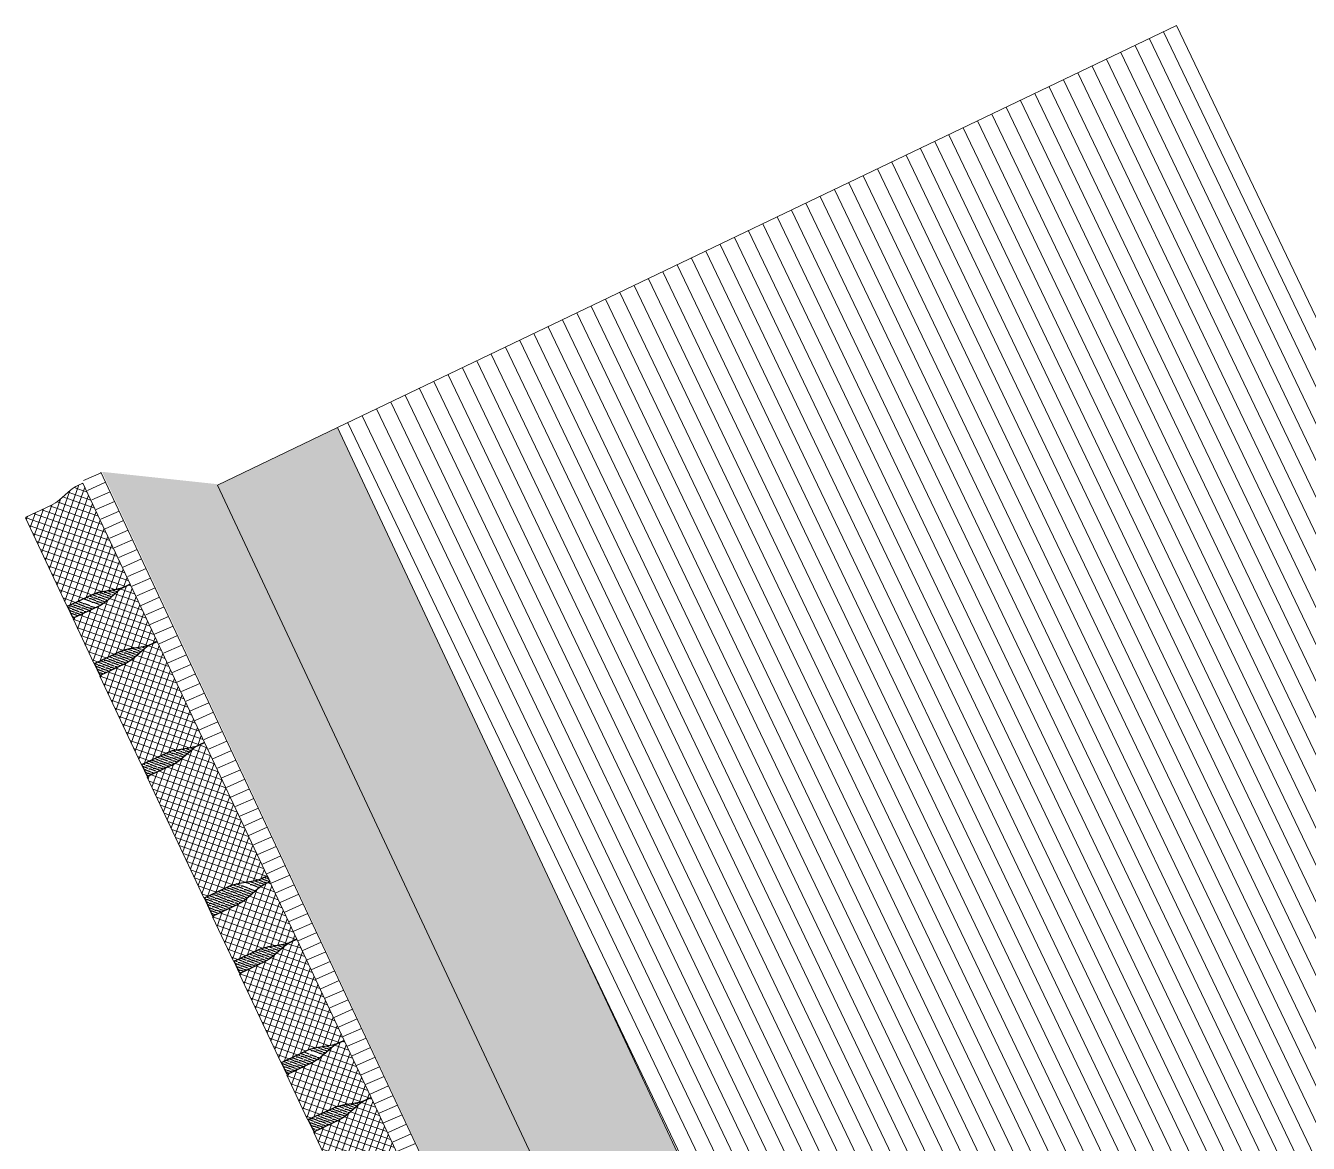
# Model space of a CAD drawing. Header units: metres. Extents: x 678805 to 1359287, y 2747329 to 5497370.
# Drawn here: x 679483.237 to 679485.162, y 2747423.162 to 2747424.839 of the extents above; entities that cross this region are included whole.
import ezdxf

# ---------------------------------------------------------------- set-up
doc = ezdxf.new("R2010")
doc.units = ezdxf.units.M
doc.layers.add('02-L-Waterfeatures 01', color=7, linetype='Continuous', true_color=0x4da6ff)
doc.layers.add('XREF_MON_WATERFEATURE$0$EIT_3 TR sorra', color=7, linetype='Continuous', true_color=0xd8ceb0)
doc.layers.add('XREF_MON_WATERFEATURE$0$-aux', color=50, linetype='Continuous', plot=False)
for name, color, linetype, lineweight, true_color in [('XREF_MON_WATERFEATURE$0$02-L-projecció', 7, 'Continuous', 5, 0x636363), ('XREF_MON_WATERFEATURE$0$3-TR sorra granitica', 7, 'Continuous', 0, 0xf2dac9), ('XREF_MON_WATERFEATURE$0$3-TR tot_u', 7, 'Continuous', 5, 0x787878)]:
    doc.layers.add(name, color=color, linetype=linetype, lineweight=lineweight, true_color=true_color)
for name, color, linetype, lineweight in [('XREF_MON_WATERFEATURE$0$02-L-seccionat', 6, 'Continuous', 5), ('XREF_MON_WATERFEATURE$0$3-TR Formigó', 252, 'Continuous', 0), ('XREF_MON_WATERFEATURE$0$3-TR terra compactada', 45, 'Continuous', 0), ('XREF_MON_WATERFEATURE$0$3-TR Tot-u', 37, 'Continuous', 0)]:
    doc.layers.add(name, color=color, linetype=linetype, lineweight=lineweight)
pattern_1 = [(43.98579928964266, (41.79216133477166, -17.56438812613487), (0.001927275125572215, 0.006603891924043957), [0.008532812500000068, -0.001706562500000014, 0, -0.001706562500000014])]

# ---------------------------------------------------------------- blocks, each defined once
blk = doc.blocks.new('XREF_MON_WATERFEATURE$0$Font')
at = {"layer": 'XREF_MON_WATERFEATURE$0$3-TR Formigó'}
h = blk.add_hatch(dxfattribs=at)
h.set_pattern_fill('ANSI37', color=256, scale=0.002999999999999998, angle=-18.27580023555105, style=0)
h.set_pattern_definition([(45.00024237466998, (-38.02125048777089, 32.34073668438941), (-0.00673522058219375, 0.00673516359928945), []), (135.0002423746699, (-38.02125048777089, 32.34073668438941), (-0.00673516359928945, -0.00673522058219375), [])])
edge = h.paths.add_edge_path()
edge.add_line((5.206693729385734, 1.179651611018926), (5.206757599487901, 1.187847141176462))
edge.add_arc((5.158341505099088, 1.188224452314898), 0.04841756406681364, 359.5534977660189, 375.5525168924078)
edge.add_line((5.204986265394837, 1.20120624313131), (5.199201427865773, 1.221991689410061))
edge.add_arc((5.254253678023815, 1.237313379300758), 0.05714459188196994, 179.5534922650943, 195.5525113913768, ccw=False)
edge.add_line((5.197110821027309, 1.237758704461157), (5.197431304957718, 1.278882728423923))
edge.add_line((5.19743130588904, 1.278882727725431), (5.196634124498814, 1.278888941043988))
edge.add_line((5.196634123567492, 1.278888941276819), (5.196640702430159, 1.279732992406934))
edge.add_line((5.19664070289582, 1.279732992406934), (5.123345133848488, 1.280304192565382))
edge.add_line((5.123345133382827, 1.280304192565382), (5.123338554985821, 1.279460141435266))
edge.add_line((5.123338555917144, 1.279460141435266), (5.122541374992579, 1.279466358479112))
edge.add_line((5.122541374526918, 1.279466358479112), (5.122220890130848, 1.238342329859734))
edge.add_arc((5.065078039653599, 1.238787648733705), 0.05714458598165183, 343.554479168822, 359.5534982951045, ccw=False)
edge.add_line((5.119884802494198, 1.222609814722091), (5.113776720594615, 1.201917045284063))
edge.add_arc((5.160213478840888, 1.188209861749783), 0.04841755144490697, 163.5544750853557, 179.5534942117447)
edge.add_line((5.11179739702493, 1.188587175682187), (5.111733528785408, 1.180391646455973))
edge.add_line((5.11173352971673, 1.180391646921635), (5.206693730317056, 1.179651611018926))
h = blk.add_hatch(dxfattribs=at)
h.set_pattern_fill('ANSI37', color=256, scale=0.002999999999999998, angle=-18.27580023555105, style=0)
h.set_pattern_definition([(45.00024237466998, (-37.92629028810188, 32.3399966484867), (-0.00673522058219375, 0.00673516359928945), []), (135.0002423746699, (-37.92629028810188, 32.3399966484867), (-0.00673516359928945, -0.00673522058219375), [])])
edge = h.paths.add_edge_path()
edge.add_line((5.301653929054737, 1.178911575581878), (5.301717799622566, 1.187107105273753))
edge.add_arc((5.253301704768091, 1.187484418042004), 0.04841756550544397, 359.5534955431154, 375.5525146695044)
edge.add_line((5.299946465995163, 1.200466207694262), (5.294161628000438, 1.221251653041691))
edge.add_arc((5.349213875830173, 1.236573344096541), 0.05714459044333947, 179.5534941485196, 195.552513274802, ccw=False)
edge.add_line((5.292071021161973, 1.237018667161465), (5.292391505092382, 1.278142692521214))
edge.add_line((5.292391505092382, 1.278142692521214), (5.291594324167818, 1.278148905839771))
edge.add_line((5.291594324167818, 1.278148905839771), (5.291600902564824, 1.278992956504226))
edge.add_line((5.291600902099162, 1.278992956504226), (5.218305333517492, 1.279564158059657))
edge.add_line((5.218305333983153, 1.279564157826826), (5.218298755586147, 1.27872010669671))
edge.add_line((5.218298756051809, 1.278720106929541), (5.217501574661583, 1.278726322576404))
edge.add_line((5.217501574195921, 1.278726322576404), (5.217181090265512, 1.237602293491364))
edge.add_arc((5.160038243979216, 1.238047612830997), 0.05714458101690897, 343.5544784296677, 359.5534975559501, ccw=False)
edge.add_line((5.214845003094524, 1.221869779750705), (5.208736921194941, 1.201177009847015))
edge.add_arc((5.255173678509891, 1.187469827011228), 0.04841755144490697, 163.5544750853557, 179.5534942117447)
edge.add_line((5.206757597159594, 1.187847140710801), (5.206693729385734, 1.179651611018926))
edge.add_line((5.206693729385734, 1.179651611018926), (5.301653929054737, 1.178911575581878))
h = blk.add_hatch(dxfattribs=at)
h.set_pattern_fill('ANSI37', color=256, scale=0.002999999999999998, angle=-18.27580023555105, style=0)
h.set_pattern_definition([(45.00024237466998, (-37.66384403733537, 32.33794780587777), (-0.00673522058219375, 0.00673516359928945), []), (135.0002423746699, (-37.66384403733537, 32.33794780587777), (-0.00673516359928945, -0.00673522058219375), [])])
edge = h.paths.add_edge_path()
edge.add_line((5.469140006229281, 1.177606334444135), (5.469203873537481, 1.185801864601672))
edge.add_arc((5.42078778333962, 1.186179185286164), 0.0484175610887957, 359.5534862502578, 375.5525053766469)
edge.add_line((5.467432542704046, 1.199160966090858), (5.461647704476491, 1.219946412369609))
edge.add_arc((5.516699949279428, 1.235268102027476), 0.05714458701629668, 179.5534937580424, 195.5525128843249, ccw=False)
edge.add_line((5.459557096939534, 1.23571342555806), (5.459877580869943, 1.276837451383471))
edge.add_line((5.459877581801265, 1.276837451383471), (5.45908040041104, 1.276843665633351))
edge.add_line((5.459080399945378, 1.276843665633351), (5.459086977876723, 1.277687715366483))
edge.add_line((5.459086977876723, 1.277687715366483), (5.31326553504914, 1.278824121225625))
edge.add_line((5.313265534583479, 1.278824120992795), (5.313258958049119, 1.277980067534372))
edge.add_line((5.31325895851478, 1.277980067767203), (5.312461777124554, 1.277986285742372))
edge.add_line((5.312461776658893, 1.277986285742372), (5.3121412913315, 1.236862257588655))
edge.add_arc((5.254998439457268, 1.237307576462626), 0.05714458763656582, 343.5544794152067, 359.55349854148926, ccw=False)
edge.add_line((5.309805205091834, 1.221129741985351), (5.303697124123573, 1.200436973944306))
edge.add_arc((5.350133880507201, 1.186729789245874), 0.04841755169064169, 163.5544731269833, 179.5534922533723)
edge.add_line((5.301717799156904, 1.187107104808092), (5.301653929520398, 1.178911575116217))
edge.add_line((5.301653929520398, 1.178911575116217), (5.469140006229281, 1.177606334444135))
h = blk.add_hatch(dxfattribs=at)
h.set_pattern_fill('ANSI37', color=256, scale=0.002999999999999998, angle=-18.27580023555105, style=0)
h.set_pattern_definition([(45.00024237466998, (-37.66384406480938, 32.33794423914514), (-0.00673522058219375, 0.00673516359928945), []), (135.0002423746699, (-37.66384406480938, 32.33794423914514), (-0.00673516359928945, -0.00673522058219375), [])])
edge = h.paths.add_edge_path()
edge.add_line((5.564100152347237, 1.176859165076166), (5.564164022915065, 1.185054695699364))
edge.add_arc((5.515747928060591, 1.185432007070631), 0.04841756572535647, 359.5534975057815, 375.5525166321705)
edge.add_line((5.562392688822001, 1.198413798119873), (5.556607850827277, 1.21919924300164))
edge.add_arc((5.611660103313625, 1.234520930796862), 0.05714459332060126, 179.5534903816688, 195.5525095079512, ccw=False)
edge.add_line((5.554517244454473, 1.234966258052737), (5.554837728384882, 1.276090282015502))
edge.add_line((5.554837728384882, 1.276090282015502), (5.554040546528995, 1.27609649579972))
edge.add_line((5.554040546994656, 1.27609649579972), (5.554047125857323, 1.276940546464175))
edge.add_line((5.554047125857323, 1.276940546231344), (5.480751557275653, 1.277511747786775))
edge.add_line((5.48075155634433, 1.277511747786775), (5.480744977947325, 1.276667696656659))
edge.add_line((5.480744978412986, 1.27666769688949), (5.479947796557099, 1.276673912070692))
edge.add_line((5.479947796557099, 1.276673912070692), (5.47962731262669, 1.235549883916974))
edge.add_arc((5.42248446168378, 1.235995202790946), 0.05714458598165183, 343.554479168822, 359.5534982951045, ccw=False)
edge.add_line((5.477291225921363, 1.219817368779331), (5.471183144021779, 1.199124600272626))
edge.add_arc((5.517619902733713, 1.185417416971177), 0.04841755309982181, 163.5544753761505, 179.5534945025393)
edge.add_line((5.469203820452094, 1.185794730437919), (5.469139953143895, 1.177599200280383))
edge.add_line((5.469139953143895, 1.177599200513214), (5.564100152812898, 1.176859165076166))
h = blk.add_hatch(dxfattribs=at)
h.set_pattern_fill('ANSI37', color=256, scale=0.002999999999999998, angle=-18.27580023555105, style=0)
h.set_pattern_definition([(45.00024237466998, (-37.75880429474637, 32.33868070691824), (-0.00673522058219375, 0.00673516359928945), []), (135.0002423746699, (-37.75880429474637, 32.33868070691824), (-0.00673516359928945, -0.00673522058219375), [])])
edge = h.paths.add_edge_path()
edge.add_line((5.79532989859581, 1.175060657784343), (5.795393767999485, 1.183256187010556))
edge.add_arc((5.746977678034455, 1.183633501175791), 0.04841756030990212, 359.5534943611607, 375.5525134875497)
edge.add_line((5.793622435070574, 1.196615288499743), (5.787837598007172, 1.217400735709816))
edge.add_arc((5.842889849096537, 1.232722427230328), 0.05714459376042601, 179.5534937075311, 195.5525128338134, ccw=False)
edge.add_line((5.785746990703046, 1.233167750760913), (5.786067475099117, 1.274291775655001))
edge.add_line((5.786067475099117, 1.274291775655001), (5.785270292777568, 1.274297988042235))
edge.add_line((5.785270293243229, 1.274297988042235), (5.785276871174574, 1.275142037775367))
edge.add_line((5.785276870708913, 1.275142037775367), (5.585711481980979, 1.276697276160121))
edge.add_line((5.585711481515318, 1.276697276160121), (5.585704902652651, 1.275853225495666))
edge.add_line((5.585704903118312, 1.275853225495666), (5.58490772312507, 1.275859441608191))
edge.add_line((5.584907722659409, 1.275859441608191), (5.584587238263339, 1.234735414385796))
edge.add_arc((5.527444377541542, 1.235180733725429), 0.05714459615687217, 343.5544789878376, 359.5534981141201, ccw=False)
edge.add_line((5.58225115109235, 1.219002896454185), (5.576143069192767, 1.198310129810125))
edge.add_arc((5.622579832095653, 1.18460294790566), 0.04841755616391515, 163.5544779161116, 179.5534970425007)
edge.add_line((5.574163746088743, 1.184980259276927), (5.574099877849221, 1.176784730050713))
edge.add_line((5.574099878314883, 1.176784730050713), (5.795329899294302, 1.175060658250004))
h = blk.add_hatch(dxfattribs=at)
h.set_pattern_fill('ANSI37', color=256, scale=0.002999999999999998, angle=-18.27580023555105, style=0)
h.set_pattern_definition([(45.00024237466998, (-37.17016806872562, 32.33409688947722), (-0.00673522058219375, 0.00673516359928945), []), (135.0002423746699, (-37.17016806872562, 32.33409688947722), (-0.00673516359928945, -0.00673522058219375), [])])
edge = h.paths.add_edge_path()
edge.add_line((5.962815975304693, 1.173755417112261), (5.962879842612892, 1.181950946338475))
edge.add_arc((5.914463751018047, 1.182328269816935), 0.04841756241747123, 359.5534830460212, 375.5525021724101)
edge.add_line((5.961108512245119, 1.195310048293322), (5.955323674017563, 1.216095495037735))
edge.add_arc((6.010375921614468, 1.231417186092585), 0.05714459044333947, 179.5534941485196, 195.552513274802, ccw=False)
edge.add_line((5.953233066946268, 1.231862509157509), (5.953553550411016, 1.27298653498292))
edge.add_line((5.953553549945354, 1.27298653498292), (5.95275636902079, 1.272992748767138))
edge.add_line((5.95275636902079, 1.272992748767138), (5.952762946952134, 1.273836798034608))
edge.add_line((5.952762947417796, 1.273836798034608), (5.806941504124552, 1.274973203893751))
edge.add_line((5.806941504124552, 1.274973203893751), (5.806934928055853, 1.274129151366651))
edge.add_line((5.806934927590191, 1.274129151366651), (5.806137745734304, 1.274135368876159))
edge.add_line((5.806137745734304, 1.274135368876159), (5.805817261803895, 1.233011339791119))
edge.add_arc((5.74867440899834, 1.23345666192472), 0.05714458812803511, 343.55447609662104, 359.5534952229035, ccw=False)
edge.add_line((5.803481174632907, 1.217278824187815), (5.797373093664646, 1.196586056612432))
edge.add_arc((5.843809849582613, 1.182878870051354), 0.04841755193637653, 163.5544711686106, 179.5534902949996)
edge.add_line((5.795393768232316, 1.183256187476218), (5.795329898828641, 1.175060658250004))
edge.add_line((5.79532989859581, 1.175060657784343), (5.962815975071862, 1.1737554166466))
h = blk.add_hatch(dxfattribs=at)
h.set_pattern_fill('ANSI37', color=256, scale=0.002999999999999998, angle=-18.27580023555105, style=0)
h.set_pattern_definition([(45.00024237466998, (-37.17016809433699, 32.3340933220461), (-0.00673522058219375, 0.00673516359928945), []), (135.0002423746699, (-37.17016809433699, 32.3340933220461), (-0.00673516359928945, -0.00673522058219375), [])])
edge = h.paths.add_edge_path()
edge.add_line((6.057776120956987, 1.173008247744292), (6.057839991990477, 1.181203777901828))
edge.add_arc((6.009423896670341, 1.181581089040264), 0.04841756572535647, 359.5534975057815, 375.5525166321705)
edge.add_line((6.056068657897413, 1.194562880322337), (6.05028382036835, 1.215348325669765))
edge.add_arc((6.10533607006073, 1.230670016724616), 0.05714459210188232, 179.5534939280253, 195.5525130543078, ccw=False)
edge.add_line((6.048193212598562, 1.231115340255201), (6.048513696994632, 1.272239365149289))
edge.add_line((6.048513697460294, 1.272239365149289), (6.047716516535729, 1.272245578467846))
edge.add_line((6.04771651700139, 1.272245578467846), (6.047723095398396, 1.273089629132301))
edge.add_line((6.047723094932735, 1.273089629132301), (5.974427526351064, 1.273660829756409))
edge.add_line((5.974427526351064, 1.273660829756409), (5.97442094841972, 1.272816779557616))
edge.add_line((5.97442094841972, 1.272816779557616), (5.973623766098171, 1.272822996135801))
edge.add_line((5.97362376563251, 1.272822996135801), (5.973303282167763, 1.2316989665851))
edge.add_arc((5.916160431224853, 1.232144287321717), 0.05714458622738645, 343.554477509529, 359.5534966358115, ccw=False)
edge.add_line((5.970967195928097, 1.215966451447457), (5.964859114494175, 1.195273682940751))
edge.add_arc((6.011295872740448, 1.181566499639302), 0.04841755309982181, 163.5544753761505, 179.5534945025393)
edge.add_line((5.962879789993167, 1.181943813338876), (5.962815921753645, 1.173748283647001))
edge.add_line((5.962815921753645, 1.173748283879831), (6.057776120956987, 1.173008247977123))
h = blk.add_hatch(dxfattribs=at)
h.set_pattern_fill('ANSI37', color=256, scale=0.002999999999999998, angle=-18.27580023555105, style=0)
h.set_pattern_definition([(45.00024237466998, (-36.90772184589878, 32.33204447990283), (-0.00673522058219375, 0.00673516359928945), []), (135.0002423746699, (-36.90772184589878, 32.33204447990283), (-0.00673516359928945, -0.00673522058219375), [])])
edge = h.paths.add_edge_path()
edge.add_line((6.225262198131531, 1.17170300707221), (6.225326066371053, 1.179898537229747))
edge.add_arc((6.17690997524187, 1.180275856517255), 0.04841756130870793, 359.5534882129242, 375.5525073393133)
edge.add_line((6.223554734140635, 1.193257638718933), (6.217769896611571, 1.214043084997684))
edge.add_arc((6.272822143975645, 1.229364775586873), 0.05714458878479663, 179.5534943690139, 195.5525134952962, ccw=False)
edge.add_line((6.215679289773107, 1.229810098651797), (6.215999773237854, 1.270934124477208))
edge.add_line((6.215999772772193, 1.270934124477208), (6.215202591381967, 1.270940338261425))
edge.add_line((6.215202591381967, 1.270940338261425), (6.215209169313312, 1.271784388460219))
edge.add_line((6.215209169778973, 1.271784388460219), (6.069387726485729, 1.272920794319361))
edge.add_line((6.069387726951391, 1.272920794319361), (6.06938115041703, 1.272076740395278))
edge.add_line((6.069381149951369, 1.272076740395278), (6.068583968561143, 1.272082958370447))
edge.add_line((6.068583969026804, 1.272082958370447), (6.068263484630734, 1.230958929285407))
edge.add_arc((6.011120634619147, 1.231404250022024), 0.05714458457247247, 343.5544772631443, 359.55349638942664, ccw=False)
edge.add_line((6.065927396994084, 1.215226414613426), (6.059819316025823, 1.194533647038043))
edge.add_arc((6.106256072875112, 1.180826460244134), 0.04841755193637653, 163.5544711686106, 179.5534902949996)
edge.add_line((6.057839991059154, 1.181203777901828), (6.057776121422648, 1.173008248209953))
edge.add_line((6.05777612188831, 1.173008247977123), (6.225262198597193, 1.17170300683938))
at = {"layer": 'XREF_MON_WATERFEATURE$0$3-TR sorra granitica'}
h = blk.add_hatch(dxfattribs=at)
h.set_pattern_fill('LINE', color=256, scale=0.004999999999999999, angle=69.79554310522073, style=0)
h.set_pattern_definition([(88.07158571544174, (23.4716651965864, 250.1307054138742), (-0.01586600920376316, 0.0005342068383152928), [])])
h.paths.add_polyline_path([(2.601827840320766, 1.168583462946117), (6.228119605686516, 1.140348761575297), (6.228353182319552, 1.170347852166742), (2.601788648404181, 1.199952063150704)])
at = {"layer": 'XREF_MON_WATERFEATURE$0$3-TR terra compactada'}
h = blk.add_hatch(dxfattribs=at)
h.set_pattern_fill('LINE', color=256, scale=0.0075, style=0)
h.set_pattern_definition([(1.590277340731758e-14, (-1.593222049996257, -1.450000001117587), (0, 0.0238125), [])])
edge = h.paths.add_edge_path()
edge.add_line((-1.508667595218867, 0.9890606738626957), (-1.508667595192252, -0.6048951202948476))
edge.add_line((-1.508667595218867, -0.6048951202537864), (6.136539501577078, -0.6048951200357733))
edge.add_line((6.136539502069354, -0.6048951200209558), (6.135368614665779, 0.7910603175694269))
edge.add_line((6.135368613991886, 0.7910603177733719), (3.626572259866925, 0.8105940809709242))
edge.add_line((3.626572260633111, 0.8105940809473395), (3.548124667638425, 1.011210944756913))
edge.add_line((3.548124666791409, 1.011210944736376), (2.60166369870992, 1.018580193498171))
edge.add_line((2.601663698907942, 1.01858019316569), (2.601663700051208, 0.1099791904142415))
edge.add_line((2.601663700770587, 0.1099791903980076), (2.601663700770587, -0.3400208096019923))
edge.add_line((2.601663699839264, -0.3400208093225956), (0.9815726160337759, -0.3400210808148136))
edge.add_line((0.9815726173110306, -0.3400210812687874), (0.9815726173110306, 0.00997891873121265))
edge.add_line((0.9815726173110306, 0.009978918824344873), (1.145767424071051, 0.00997891916307908))
edge.add_line((1.145767423324287, 0.00997891929000616), (0.8764049971942496, 0.9722189113882429))
edge.add_line((0.8764049969613552, 0.9722189116291702), (-1.508667595224254, 0.9890606740160933))
at = {"layer": 'XREF_MON_WATERFEATURE$0$3-TR Tot-u'}
h = blk.add_hatch(dxfattribs=at)
h.set_pattern_fill('EARTH', color=256, scale=0.005, angle=-84.07414778341365)
h.set_pattern_definition([(275.9258522165863, (0, 0), (0.0348582512672567, -0.02830242601949161), [0.03175, -0.03175]), (275.9258522165863, (0.01184262707829475, 0.001229217275977135), (0.0348582512672567, -0.02830242601949161), [0.03175, -0.03175]), (275.9258522165863, (0.02368525415658951, 0.002458434551954269), (0.0348582512672567, -0.02830242601949161), [0.03175, -0.03175]), (5.925852216586342, (0.02804253622889519, -0.001079368870705366), (0.02830242601949161, 0.0348582512672567), [0.03174999999999997, -0.03174999999999997]), (5.925852216586342, (0.02927175257354975, -0.01292199594900012), (0.02830242601949161, 0.0348582512672567), [0.03174999999999997, -0.03174999999999997]), (5.925852216586342, (0.03050096984952688, -0.02476462279446423), (0.02830242601949161, 0.0348582512672567), [0.03174999999999997, -0.03174999999999997])])
h.paths.add_polyline_path([(3.548124666791409, 1.011210944736376), (3.626572260633111, 0.8105940809473395), (6.135368613991886, 0.7910603177733719), (6.135200853925198, 0.9910676861181855)])
at = {"layer": 'XREF_MON_WATERFEATURE$0$3-TR tot_u'}
h = blk.add_hatch(dxfattribs=at)
h.set_pattern_fill('AR-CONC', color=256, scale=0.0002499999999999999, angle=90.27678088148771)
h.set_pattern_definition([(158.5528234917086, (-30.62535696197301, 32.28330815955997), (-0.01071414020342541, 0.04444703537654501), [0.004762499999999991, -0.05238749999999992]), (103.5528234917086, (-30.62535696197301, 32.28330815955997), (-0.0424785118228859, -0.02355052202106896), [0.003809999999999995, -0.04191014604249993]), (209.0042681917086, (-30.62624980416149, 32.28701206762344), (-0.05319265014227479, 0.02089651386104), [0.004047502199999997, -0.04452256114999997]), (154.7370234917087, (-30.63739695167169, 32.27926728874445), (-0.0115985479611795, 0.0675920588494293), [0.007143749999999995, -0.07858124999999994]), (205.1883811017086, (-30.63836350291967, 32.28489995282143), (-0.07752613342466964, 0.03658516449474113), [0.006071255784999991, -0.06678390203999987]), (99.73697466170866, (-30.63739695167169, 32.27926728874445), (-0.07752613342285257, 0.03658516449890413), [0.005714991767499994, -0.06286493297999991]), (129.5528234917087, (-30.63640739023685, 32.28629750106484), (0.01217751511727385, 0.04406843003305411), [0.004762499999999994, -0.05238749999999993]), (74.55282349170876, (-30.63640739023685, 32.28629750106484), (-0.04856998646426808, -3.622266292562654e-06), [0.003809999999999997, -0.04190999999999996]), (180.0042684917086, (-30.63539259741083, 32.28996987035498), (-0.03639247154542002, 0.04406480761101686), [0.004047502199999996, -0.04452248439999996]), (146.0528234917087, (-30.62535696197301, 32.28330815955997), (-0.02028587552937648, -0.005993882991153911), [0, -0.04140199999999996, 0, -0.04254499999999996, 0, -0.04206874999999996]), (116.0528234917087, (-30.62535696197301, 32.28330815955997), (-0.02905871588295597, 0.007867938773188424), [0, -0.02425699999999999, 0, -0.04044949999999999, 0, -0.01603375]), (76.05282349170872, (-30.62085139099509, 32.2698835702613), (-0.009427757665199567, 0.03259170348027654), [0, -0.01587499999999997, 0, -0.04952999999999994, 0, -0.06572249999999988]), (66.05282349170874, (-30.61883095558733, 32.26386357517913), (-0.01780916575078069, 0.03308521069577341), [0, -0.02063749999999997, 0, -0.03289299999999995, 0, -0.04667249999999994])])
h.paths.add_polyline_path([(3.548124666791409, 1.011210944736376), (6.13707786379382, 0.9910530718043447), (6.228106058202684, 1.138608646113425), (3.48928897222504, 1.161673592403531)])
at = {"layer": 'XREF_MON_WATERFEATURE$0$EIT_3 TR sorra'}
h = blk.add_hatch(dxfattribs=at)
h.set_pattern_fill('ANSI36', color=256, scale=0.001075000000000009, angle=-1.014200710357327, style=0, double=1)
h.set_pattern_definition(pattern_1)
edge = h.paths.add_edge_path()
edge.add_line((5.206693730317056, 1.17965161241591), (5.206757596693933, 1.187847142107785))
edge.add_arc((5.158341514877975, 1.188224454876035), 0.0484175520180193, 359.5534956624859, 375.5525147885978)
edge.add_line((5.204986263532192, 1.201206240803003), (5.199201427865773, 1.22199169266969))
edge.add_arc((5.254253678955138, 1.23731338372454), 0.05714459376065316, 179.5534937075631, 195.5525128337815, ccw=False)
edge.add_line((5.197110820561647, 1.237758707720786), (5.197431332431734, 1.278886227868497))
edge.add_line((5.197431332431734, 1.278886227868497), (5.217501602135599, 1.278729818295687))
edge.add_line((5.217501602135599, 1.278729818295687), (5.217181088868529, 1.237602294888347))
edge.add_arc((5.160038239788264, 1.238047615624964), 0.0571445845723711, 343.5544772631301, 359.553496389441, ccw=False)
edge.add_line((5.214845002163202, 1.221869780216366), (5.208736921194941, 1.201177012175322))
edge.add_arc((5.255173675715923, 1.18746982421726), 0.0484175505277265, 163.5544689195313, 179.5534880457443)
edge.add_line((5.206757595296949, 1.187847143504769), (5.206693729385734, 1.179651610553265))
h = blk.add_hatch(dxfattribs=at)
h.set_pattern_fill('ANSI36', color=256, scale=0.001075000000000009, angle=-1.014200710357327, style=0, double=1)
h.set_pattern_definition(pattern_1)
edge = h.paths.add_edge_path()
edge.add_line((5.301653930451721, 1.178911576978862), (5.301717797294259, 1.187107106670737))
edge.add_arc((5.253301706165075, 1.187484420835972), 0.04841756196927807, 359.5534941010619, 375.552513227174)
edge.add_line((5.299946464132518, 1.200466208159924), (5.294161628000438, 1.221251659095287))
edge.add_arc((5.349213873036206, 1.236573346424848), 0.05714458668665526, 179.5534912636775, 195.552510389896, ccw=False)
edge.add_line((5.292071021627635, 1.237018672283739), (5.29239153303206, 1.278146192897111))
edge.add_line((5.29239153303206, 1.278146192897111), (5.312461803201586, 1.27798978285864))
edge.add_line((5.312461803667247, 1.27798978285864), (5.312141289934516, 1.236862260382622))
edge.add_arc((5.2549984366633, 1.237307580653578), 0.05714458788219996, 343.55447775589977, 359.5534968822106, ccw=False)
edge.add_line((5.309805202297866, 1.221129744779319), (5.303697121329606, 1.200436978600919))
edge.add_arc((5.350133878178895, 1.186729792039841), 0.04841755193690642, 163.5544711686989, 179.5534902949117)
edge.add_line((5.301717795897275, 1.187107109464705), (5.301653929054737, 1.178911576513201))
h = blk.add_hatch(dxfattribs=at)
h.set_pattern_fill('ANSI36', color=256, scale=0.001075000000000009, angle=-1.014200710357327, style=0, double=1)
h.set_pattern_definition(pattern_1)
edge = h.paths.add_edge_path()
edge.add_line((5.469139979220927, 1.177602767944336), (5.46920384792611, 1.185798297636211))
edge.add_arc((5.420787760987878, 1.186175612732768), 0.04841755677373626, 359.5534929191074, 375.5525120452193)
edge.add_line((5.467432515695691, 1.199157397728413), (5.461647679563612, 1.219942848663777))
edge.add_arc((5.516699931584299, 1.235264542046934), 0.05714459563910843, 179.5534951499999, 195.5525142762183, ccw=False)
edge.add_line((5.459557071328163, 1.235709864180535), (5.459877583663911, 1.276837383862585))
edge.add_line((5.459877583663911, 1.276837383862585), (5.479947853367776, 1.276680971030146))
edge.add_line((5.479947853367776, 1.276680971030146), (5.479627340566367, 1.235553451348096))
edge.add_arc((5.422484479378909, 1.235998775344342), 0.05714459689397571, 343.55447400994603, 359.55349313625675, ccw=False)
edge.add_line((5.477291252464056, 1.219820933416486), (5.471183172427118, 1.199128167238086))
edge.add_arc((5.517619924154133, 1.185420979745686), 0.04841754721789859, 163.5544683379419, 179.5534874641546)
edge.add_line((5.469203846529126, 1.185798299498856), (5.469139979220927, 1.177602768409997))
h = blk.add_hatch(dxfattribs=at)
h.set_pattern_fill('ANSI36', color=256, scale=0.001075000000000009, angle=-1.014200710357327, style=0, double=1)
h.set_pattern_definition(pattern_1)
edge = h.paths.add_edge_path()
edge.add_line((5.574099849443883, 1.176781236659735), (5.564100156072527, 1.176859165076166))
edge.add_line((5.564100155606866, 1.176859165076166), (5.564164022449404, 1.185054695233703))
edge.add_arc((5.515747939702123, 1.185432009864599), 0.04841755345664969, 359.5534934395819, 375.5525125656939)
edge.add_line((5.562392689753324, 1.198413794394583), (5.556607852689922, 1.219199244398624))
edge.add_arc((5.611660100519657, 1.234520935453475), 0.05714459044356662, 179.5534941485516, 195.5525132747701, ccw=False)
edge.add_line((5.554517245851457, 1.234966258518398), (5.554837757721543, 1.276093780528754))
edge.add_line((5.554837758187205, 1.276093780528754), (5.584907724522054, 1.275859442073852))
edge.add_line((5.584907723590732, 1.275859442073852), (5.584587209858, 1.234731918666512))
edge.add_arc((5.527444359846413, 1.235177237540483), 0.05714458598155136, 343.55447916880786, 359.5534982951186, ccw=False)
edge.add_line((5.582251123152673, 1.218999403528869), (5.576143042650074, 1.198306636419147))
edge.add_arc((5.622579796239734, 1.184599451953545), 0.04841754838134283, 163.5544725454819, 179.5534916716948)
edge.add_line((5.574163718149066, 1.184976768214256), (5.574099848978221, 1.176781236659735))
edge.add_line((5.574099849443883, 1.176781236659735), (5.564100156072527, 1.176859165076166))
h = blk.add_hatch(dxfattribs=at)
h.set_pattern_fill('ANSI36', color=256, scale=0.001075000000000009, angle=-1.014200710357327, style=0, double=1)
h.set_pattern_definition(pattern_1)
edge = h.paths.add_edge_path()
edge.add_line((5.795329899527133, 1.175060658250004), (5.795393766369671, 1.18325618840754))
edge.add_arc((5.746977676171809, 1.183633502339944), 0.04841756031073524, 359.5534943612992, 375.5525134874111)
edge.add_line((5.793622433207929, 1.196615289198235), (5.787837598007172, 1.217400739667937))
edge.add_arc((5.842889843508601, 1.232722432352602), 0.05714458900493621, 179.553496031977, 195.5525151581954, ccw=False)
edge.add_line((5.785746989771724, 1.233167753554881), (5.78606750164181, 1.274295275099576))
edge.add_line((5.786067502573133, 1.274295275099576), (5.806137772276998, 1.274138865061104))
edge.add_line((5.806137771811336, 1.274138865061104), (5.805817258544266, 1.233011341188103))
edge.add_arc((5.74867440899834, 1.23345666192472), 0.0571445845723711, 343.5544772631301, 359.553496389441, ccw=False)
edge.add_line((5.803481171373278, 1.217278826516122), (5.797373090870678, 1.196586059872061))
edge.add_arc((5.843809843994677, 1.182878871913999), 0.04841754887281254, 163.5544686287365, 179.5534877549495)
edge.add_line((5.795393765438348, 1.183256191667169), (5.79532989859581, 1.175060657784343))
h = blk.add_hatch(dxfattribs=at)
h.set_pattern_fill('ANSI36', color=256, scale=0.001075000000000009, angle=-1.014200710357327, style=0, double=1)
h.set_pattern_definition(pattern_1)
edge = h.paths.add_edge_path()
edge.add_line((5.962815948762, 1.173751850612462), (5.962879817467183, 1.181947381235659))
edge.add_arc((5.914463735651225, 1.18232469400391), 0.0484175520180193, 359.5534956624859, 375.5525147885978)
edge.add_line((5.961108484771103, 1.195306479930878), (5.955323649104685, 1.216091931797564))
edge.add_arc((6.010375897865742, 1.231413624947891), 0.05714459232202188, 179.5534955909884, 195.552514717207, ccw=False)
edge.add_line((5.953233041334897, 1.231858946382999), (5.953553553670645, 1.272986466996372))
edge.add_line((5.953553552739322, 1.272986466996372), (5.973623821977526, 1.272830054163933))
edge.add_line((5.973623822908849, 1.272830053698272), (5.973303310573101, 1.231702534016222))
edge.add_arc((5.91616044845432, 1.232147858478129), 0.05714459689397571, 343.55447400994603, 359.55349313625675, ccw=False)
edge.add_line((5.970967222005129, 1.215970016550273), (5.964859141968191, 1.195277249440551))
edge.add_arc((6.011295890435576, 1.181570061016828), 0.04841754415380475, 163.5544657979793, 179.5534849241922)
edge.add_line((5.962879815604538, 1.181947382632643), (5.962815948296338, 1.173751850612462))
h = blk.add_hatch(dxfattribs=at)
h.set_pattern_fill('ANSI36', color=256, scale=0.001075000000000009, angle=-1.014200710357327, style=0, double=1)
h.set_pattern_definition(pattern_1)
edge = h.paths.add_edge_path()
edge.add_line((6.057776095345616, 1.173004681710154), (6.0578399640508, 1.18120021186769))
edge.add_arc((6.009423880837858, 1.181577525101602), 0.04841755367656213, 359.5534954022485, 375.5525145283606)
edge.add_line((6.056068629957736, 1.194559311494231), (6.050283794291317, 1.215344762429595))
edge.add_arc((6.105336045380682, 1.230666457209736), 0.05714459420047806, 179.5534970334252, 195.5525161596435, ccw=False)
edge.add_line((6.04819318652153, 1.231111777480692), (6.048513699322939, 1.272239298094064))
edge.add_line((6.0485136997886, 1.272239298094064), (6.068583969492465, 1.272082886192948))
edge.add_line((6.068583969026804, 1.272082886192948), (6.068263455759734, 1.230955365113914))
edge.add_arc((6.01112059596926, 1.231400687713176), 0.05714459499332612, 343.5544754228535, 359.5534945491644, ccw=False)
edge.add_line((6.065927367657423, 1.215222847415134), (6.059819287154824, 1.194530080771074))
edge.add_arc((6.106256038881838, 1.180822897003964), 0.04841754672642885, 163.5544722546873, 179.5534913809001)
edge.add_line((6.057839963119477, 1.181200213031843), (6.057776094879955, 1.173004682408646))
at = {"layer": 'XREF_MON_WATERFEATURE$0$-aux'}
for points in [[(5.206693728920072, 1.179651610553265), (5.206693730317056, 1.17965161241591), (5.206757596693933, 1.187847142107785, 0.06992251114754273), (5.204986263532192, 1.201206240803003), (5.199201427865773, 1.22199169266969, -0.06992251114800961), (5.197110820561647, 1.237758707720786), (5.197431332431734, 1.278886227868497), (5.217501602135599, 1.278729818295687), (5.217181089799851, 1.237602294888347, -0.0699225111484148), (5.214845002163202, 1.221869780216366), (5.20873692072928, 1.201177012175322, 0.06992251114798485), (5.206757595296949, 1.187847143504769), (5.206693728920072, 1.179651610553265), (5.206693730317056, 1.17965161241591)], [(5.301653929054737, 1.178911576513201), (5.301653930451721, 1.178911576978862), (5.301717797294259, 1.187107106670737, 0.06992251114754273), (5.299946464132518, 1.200466208159924), (5.2941616284661, 1.221251659095287, -0.06992251114800961), (5.292071021627635, 1.237018672283739), (5.29239153303206, 1.278146192897111), (5.312461803667247, 1.27798978285864), (5.312141289934516, 1.236862260382622, -0.0699225111484148), (5.309805202297866, 1.221129744779319), (5.303697121329606, 1.200436978600919, 0.06992251114798485), (5.301717795897275, 1.187107109464705), (5.301653929054737, 1.178911576513201), (5.301653930451721, 1.178911576978862)], [(5.469139979686588, 1.177602768409997), (5.469139979220927, 1.177602767944336), (5.46920384792611, 1.185798297636211, 0.06992251114754273), (5.467432515695691, 1.199157397728413), (5.461647679563612, 1.219942848663777, -0.06992251114800961), (5.459557071328163, 1.235709864180535), (5.459877583663911, 1.276837383862585), (5.479947853367776, 1.276680971030146), (5.479627341497689, 1.235553451348096, -0.0699225111484148), (5.477291252464056, 1.219820933416486), (5.471183171961457, 1.199128167238086, 0.06992251114798485), (5.469203846529126, 1.185798299498856), (5.469139979686588, 1.177602768409997), (5.469139979220927, 1.177602767944336)], [(5.574099849443883, 1.176781236659735), (5.564100155606866, 1.176859165076166), (5.564164021983743, 1.185054694768041, 0.06992251114754273), (5.562392689753324, 1.198413794394583), (5.556607852689922, 1.219199244398624, -0.06992251114800961), (5.554517245851457, 1.234966258518398), (5.554837758187205, 1.276093780528754), (5.584907723590732, 1.275859442073852), (5.584587209858, 1.234731918666512, -0.0699225111484148), (5.582251123152673, 1.218999403528869), (5.576143043115735, 1.198306636186317, 0.06992251114798485), (5.574163718149066, 1.184976768214256), (5.574099849443883, 1.176781236659735), (5.564100155606866, 1.176859165076166)], [(5.79532989859581, 1.175060657318681), (5.795329899527133, 1.175060658250004), (5.795393766369671, 1.18325618840754, 0.06992251114754273), (5.793622433207929, 1.196615289198235), (5.787837598007172, 1.217400739900768, -0.06992251114800961), (5.785746989771724, 1.233167753554881), (5.786067502573133, 1.274295275099576), (5.806137771811336, 1.274138865061104), (5.805817259475589, 1.233011341188103, -0.0699225111484148), (5.803481171373278, 1.217278826516122), (5.79737309133634, 1.196586059872061, 0.06992251114798485), (5.795393765438348, 1.183256191667169), (5.79532989859581, 1.175060657318681), (5.795329899527133, 1.175060658250004)], [(5.962815948296338, 1.1737518501468), (5.962815948762, 1.173751850612462), (5.962879817467183, 1.181947381235659, 0.06992251114754273), (5.961108484771103, 1.195306479930878), (5.955323648639023, 1.216091931564733, -0.06992251114800961), (5.953233041334897, 1.231858946382999), (5.953553552739322, 1.272986466996372), (5.973623822908849, 1.272830053698272), (5.97330331010744, 1.231702534481883, -0.0699225111484148), (5.970967222005129, 1.215970016550273), (5.964859141036868, 1.195277249440551, 0.06992251114798485), (5.962879815604538, 1.181947382632643), (5.962815948296338, 1.1737518501468), (5.962815948762, 1.173751850612462)], [(6.057776094879955, 1.173004682641476), (6.057776095345616, 1.173004681710154), (6.057839963585138, 1.181200212333351, 0.06992251114754273), (6.056068629957736, 1.194559311494231), (6.050283795688301, 1.215344761963934, -0.06992251114800961), (6.04819318652153, 1.231111777480692), (6.0485136997886, 1.272239298094064), (6.068583969026804, 1.272082886192948), (6.068263456225395, 1.230955365113914, -0.0699225111484148), (6.065927367657423, 1.215222847415134), (6.059819287620485, 1.194530081003904, 0.06992251114798485), (6.057839963119477, 1.181200213031843), (6.057776094879955, 1.173004682641476), (6.057776095345616, 1.173004681710154)]]:
    blk.add_lwpolyline(points, format="xyb", dxfattribs=at)
at = {"layer": 'XREF_MON_WATERFEATURE$0$02-L-projecció'}
for points in [[(6.228119607083499, 1.140348757151514), (2.601827842183411, 1.168583462014794)], [(6.135200853925198, 0.9910676861181855), (2.601663698907942, 1.01858019316569)], [(6.135368613991886, 0.7910603177733719), (3.626572260633111, 0.8105940809473395), (3.548124666791409, 1.011210944736376)], [(6.135368613991886, 0.7910603177733719), (6.135200853925198, 0.9910676861181855)]]:
    blk.add_lwpolyline(points, dxfattribs=at)
blk.add_lwpolyline([(-1.508667595218867, 0.9890606738626957), (-1.508667595218867, -0.6048951202537864), (6.136539502069354, -0.6048951200209558), (6.135368613991886, 0.7910603177733719), (3.626572260633111, 0.8105940809473395), (3.548124666791409, 1.011210944736376), (2.601663698907942, 1.01858019316569), (2.601663700770587, 0.1099791903980076), (2.601663699839264, -0.3400208093225956), (0.9815726173110306, -0.3400210812687874), (0.9815726173110306, 0.009978918824344873), (1.145767423324287, 0.00997891929000616), (0.8764049969613552, 0.9722189116291702)], close=True, dxfattribs=at)
at = {"layer": 'XREF_MON_WATERFEATURE$0$02-L-seccionat'}
for points in [[(5.206693729385734, 1.179651611018926), (5.206757599487901, 1.187847141409293, 0.06992251114875708), (5.204986265394837, 1.20120624313131), (5.199201427865773, 1.221991689410061, -0.0699225111482901), (5.197110821027309, 1.237758704461157), (5.19743130588904, 1.278882727725431), (5.196634123567492, 1.278888941276819), (5.19664070289582, 1.279732992406934), (5.123345133382827, 1.280304192565382), (5.123338555917144, 1.279460141435266), (5.122541374526918, 1.279466358479112), (5.122220889665186, 1.238342329859734, -0.0699225111482901), (5.119884802494198, 1.222609814722091), (5.113776721060276, 1.201917045284063, 0.06992251114875708), (5.11179739702493, 1.188587175682187), (5.11173352971673, 1.180391646921635)], [(5.301653929054737, 1.178911575581878), (5.301717799622566, 1.187107105273753, 0.06992251114875708), (5.299946465995163, 1.200466207694262), (5.294161628000438, 1.221251653041691, -0.0699225111482901), (5.292071021161973, 1.237018667161465), (5.292391505092382, 1.278142692521214), (5.291594324167818, 1.278148905839771), (5.291600902099162, 1.278992956504226), (5.218305333983153, 1.279564157826826), (5.218298756051809, 1.278720106929541), (5.217501574195921, 1.278726322576404), (5.217181089799851, 1.237602293025702, -0.0699225111482901), (5.214845003094524, 1.221869779750705), (5.208736922126263, 1.201177009847015, 0.06992251114875708), (5.206757597159594, 1.187847140710801), (5.206693729385734, 1.179651611018926)], [(5.469140006229281, 1.177606334444135), (5.469203874003142, 1.185801864601672, 0.06992251114875708), (5.467432542704046, 1.199160966090858), (5.46164770424366, 1.219946412369609, -0.0699225111482901), (5.459557096939534, 1.23571342555806), (5.459877581801265, 1.276837451383471), (5.459080399945378, 1.276843665633351), (5.459086977876723, 1.277687715366483), (5.313265534583479, 1.278824120992795), (5.31325895851478, 1.277980067767203), (5.312461776658893, 1.277986285742372), (5.3121412913315, 1.236862257821485, -0.0699225111482901), (5.309805205091834, 1.221129741985351), (5.303697123657912, 1.200436973944306, 0.06992251114875708), (5.301717799156904, 1.187107104808092), (5.301653929520398, 1.178911575116217)], [(5.564100152347237, 1.176859165076166), (5.564164022449404, 1.185054695699364, 0.06992251114875708), (5.562392688822001, 1.198413798119873), (5.556607850827277, 1.21919924300164, -0.0699225111482901), (5.554517244454473, 1.234966258052737), (5.554837728384882, 1.276090282015502), (5.554040546994656, 1.27609649579972), (5.554047125857323, 1.276940546231344), (5.48075155634433, 1.277511747786775), (5.480744978412986, 1.27666769688949), (5.479947796557099, 1.276673912070692), (5.479627313558012, 1.235549883916974, -0.0699225111482901), (5.477291225921363, 1.219817368779331), (5.471183144953102, 1.199124600272626, 0.06992251114875708), (5.469203820452094, 1.185794730437919), (5.469139953143895, 1.177599200513214)], [(5.79532989859581, 1.175060657784343), (5.795393768232316, 1.183256187476218, 0.06992251114875708), (5.793622435070574, 1.196615288499743), (5.787837598472834, 1.217400735709816, -0.0699225111482901), (5.785746990703046, 1.233167750760913), (5.786067475099117, 1.274291775655001), (5.785270293243229, 1.274297988042235), (5.785276870708913, 1.275142037775367), (5.585711481515318, 1.276697276160121), (5.585704903118312, 1.275853225495666), (5.584907722659409, 1.275859441608191), (5.584587239194661, 1.234735414385796, -0.0699225111482901), (5.58225115109235, 1.219002896454185), (5.57614307012409, 1.198310129810125, 0.06992251114875708), (5.574163746088743, 1.184980259276927), (5.574099878314883, 1.176784730050713)], [(5.962815975304693, 1.173755417112261), (5.962879843544215, 1.181950946338475, 0.06992251114875708), (5.961108512245119, 1.195310048293322), (5.955323674250394, 1.216095494804904, -0.0699225111482901), (5.953233066946268, 1.231862509157509), (5.953553549945354, 1.27298653498292), (5.95275636902079, 1.272992748767138), (5.952762947417796, 1.273836798034608), (5.806941504124552, 1.274973203893751), (5.806934927590191, 1.274129151366651), (5.806137745734304, 1.274135368876159), (5.805817262269557, 1.233011339791119, -0.0699225111482901), (5.803481174632907, 1.217278824187815), (5.797373093198985, 1.196586056612432, 0.06992251114875708), (5.795393768232316, 1.183256187476218), (5.79532989859581, 1.175060657784343)], [(6.057776120956987, 1.173008247744292), (6.057839992921799, 1.181203777901828, 0.06992251114875708), (6.056068657897413, 1.194562880322337), (6.05028382036835, 1.215348325669765, -0.0699225111482901), (6.048193212598562, 1.231115340255201), (6.048513697460294, 1.272239365149289), (6.04771651700139, 1.272245578467846), (6.047723094932735, 1.273089629132301), (5.974427526351064, 1.273660829756409), (5.97442094841972, 1.272816779557616), (5.97362376563251, 1.272822996135801), (5.973303283099085, 1.2316989665851, -0.0699225111482901), (5.970967195928097, 1.215966451447457), (5.964859114494175, 1.195273682940751, 0.06992251114875708), (5.962879789993167, 1.181943813338876), (5.962815921753645, 1.173748283879831)], [(6.225262198131531, 1.17170300707221), (6.225326066836715, 1.179898537229747, 0.06992251114875708), (6.223554734140635, 1.193257638718933), (6.217769897542894, 1.214043084997684, -0.0699225111482901), (6.215679289773107, 1.229810098651797), (6.215999772772193, 1.270934124477208), (6.215202591381967, 1.270940338261425), (6.215209169778973, 1.271784388460219), (6.069387726951391, 1.272920794319361), (6.069381149951369, 1.272076740395278), (6.068583969026804, 1.272082958370447), (6.068263484165072, 1.230958929285407, -0.0699225111482901), (6.065927396994084, 1.215226414613426), (6.059819316025823, 1.194533646572381, 0.06992251114875708), (6.057839991059154, 1.181203777901828), (6.05777612188831, 1.173008247977123)]]:
    blk.add_lwpolyline(points, format="xyb", close=True, dxfattribs=at)
blk = doc.blocks.new('XREF_MON_WATERFEATURE')
at = {"rotation": 115.5575828960451}
blk.add_blockref('XREF_MON_WATERFEATURE$0$Font', (679487.0654881514, 2747419.041906541), dxfattribs=at)

msp = doc.modelspace()

# ---------------------------------------------------------------- block references
at = {"layer": '02-L-Waterfeatures 01', "color": 18, "true_color": 0x000000}
msp.add_blockref('XREF_MON_WATERFEATURE', (0, 0), dxfattribs=at)

doc.saveas('drawing.dxf')
